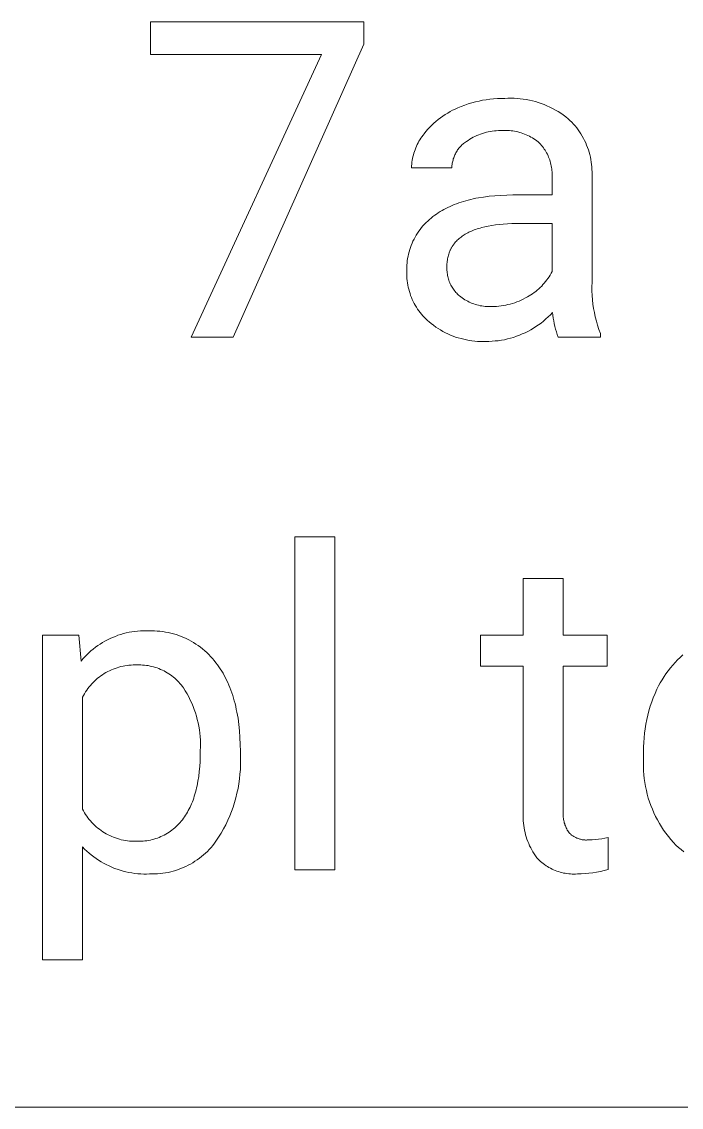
# Model space of a CAD drawing. Header units: millimetres. Extents: x -1246 to 2331, y -493 to 2006.
# Drawn here: x 1430.4 to 1501.2, y -292.9 to -176.3 of the extents above; entities that cross this region are included whole.
import ezdxf

# ---------------------------------------------------------------- set-up
doc = ezdxf.new("R2010")
doc.units = ezdxf.units.MM
doc.header["$MEASUREMENT"] = 0
doc.layers.add('Domyślny', color=7, linetype='Continuous', true_color=0x000000)

msp = doc.modelspace()

# ---------------------------------------------------------------- linework, layer by layer
at = {"layer": 'Domyślny', "color": 18, "lineweight": 15, "true_color": 0x000000}
for p, q in [((1444.23, -179.85), (1444.23, -176.31)), ((1444.23, -176.31), (1467.13, -176.31)), ((1467.13, -176.31), (1467.13, -178.73)), ((1467.13, -178.73), (1453.1, -210.19)), ((1462.57, -179.85), (1444.23, -179.85)), ((1448.58, -210.19), (1462.57, -179.85)), ((1477.59, -185.42), (1477.96, -185.28)), ((1477.96, -185.28), (1478.34, -185.15)), ((1478.34, -185.15), (1478.72, -185.03)), ((1478.72, -185.03), (1479.1, -184.93)), ((1479.1, -184.93), (1479.49, -184.83)), ((1479.49, -184.83), (1479.88, -184.75)), ((1479.88, -184.75), (1480.27, -184.69)), ((1480.27, -184.69), (1480.66, -184.63)), ((1480.66, -184.63), (1481.06, -184.59)), ((1481.06, -184.59), (1481.46, -184.56)), ((1481.46, -184.56), (1481.85, -184.55)), ((1481.85, -184.55), (1482.25, -184.55)), ((1482.25, -184.55), (1482.58, -184.53)), ((1482.58, -184.53), (1482.92, -184.53)), ((1482.92, -184.53), (1483.25, -184.54)), ((1483.25, -184.54), (1483.58, -184.56)), ((1483.58, -184.56), (1483.91, -184.59)), ((1483.91, -184.59), (1484.24, -184.63)), ((1484.24, -184.63), (1484.57, -184.68)), ((1484.57, -184.68), (1484.9, -184.74)), ((1484.9, -184.74), (1485.22, -184.82)), ((1485.22, -184.82), (1485.54, -184.9)), ((1485.54, -184.9), (1485.86, -185)), ((1485.86, -185), (1486.18, -185.11)), ((1486.18, -185.11), (1486.49, -185.22)), ((1486.49, -185.22), (1486.79, -185.35)), ((1486.79, -185.35), (1487.1, -185.49)), ((1475.36, -186.63), (1475.61, -186.45)), ((1475.61, -186.45), (1475.86, -186.28)), ((1475.86, -186.28), (1476.13, -186.12)), ((1476.13, -186.12), (1476.39, -185.97)), ((1476.39, -185.97), (1476.66, -185.83)), ((1476.66, -185.83), (1476.94, -185.7)), ((1476.94, -185.7), (1477.22, -185.57)), ((1477.22, -185.57), (1477.59, -185.42)), ((1487.1, -185.49), (1487.4, -185.64)), ((1487.4, -185.64), (1487.69, -185.8)), ((1487.69, -185.8), (1487.98, -185.96)), ((1487.98, -185.96), (1488.26, -186.14)), ((1488.26, -186.14), (1488.53, -186.33)), ((1488.53, -186.33), (1488.8, -186.52)), ((1488.8, -186.52), (1489.06, -186.73)), ((1474, -187.87), (1474.2, -187.65)), ((1474.2, -187.65), (1474.42, -187.43)), ((1474.42, -187.43), (1474.64, -187.22)), ((1474.64, -187.22), (1474.87, -187.02)), ((1474.87, -187.02), (1475.11, -186.82)), ((1475.11, -186.82), (1475.36, -186.63)), ((1489.06, -186.73), (1489.26, -186.91)), ((1489.26, -186.91), (1489.45, -187.1)), ((1489.45, -187.1), (1489.63, -187.3)), ((1489.63, -187.3), (1489.81, -187.5)), ((1489.81, -187.5), (1489.98, -187.71)), ((1473.14, -188.99), (1473.25, -188.82)), ((1473.25, -188.82), (1473.36, -188.66)), ((1473.36, -188.66), (1473.48, -188.5)), ((1473.48, -188.5), (1473.6, -188.35)), ((1473.6, -188.35), (1473.79, -188.11)), ((1473.79, -188.11), (1474, -187.87)), ((1478.68, -188.83), (1478.49, -188.94)), ((1478.87, -188.73), (1478.68, -188.83)), ((1479.06, -188.63), (1478.87, -188.73)), ((1479.26, -188.54), (1479.06, -188.63)), ((1479.46, -188.46), (1479.26, -188.54)), ((1479.66, -188.38), (1479.46, -188.46)), ((1479.87, -188.31), (1479.66, -188.38)), ((1480.07, -188.25), (1479.87, -188.31)), ((1480.28, -188.19), (1480.07, -188.25)), ((1480.49, -188.15), (1480.28, -188.19)), ((1480.71, -188.1), (1480.49, -188.15)), ((1480.92, -188.07), (1480.71, -188.1)), ((1481.14, -188.05), (1480.92, -188.07)), ((1481.35, -188.03), (1481.14, -188.05)), ((1481.57, -188.01), (1481.35, -188.03)), ((1481.78, -188.01), (1481.57, -188.01)), ((1482, -188.01), (1481.78, -188.01)), ((1482.19, -188), (1482, -188.01)), ((1482.37, -188), (1482.19, -188)), ((1482.56, -188), (1482.37, -188)), ((1482.75, -188.01), (1482.56, -188)), ((1482.94, -188.03), (1482.75, -188.01)), ((1483.12, -188.05), (1482.94, -188.03)), ((1483.31, -188.08), (1483.12, -188.05)), ((1483.49, -188.11), (1483.31, -188.08)), ((1483.67, -188.15), (1483.49, -188.11)), ((1483.86, -188.2), (1483.67, -188.15)), ((1484.03, -188.25), (1483.86, -188.2)), ((1484.21, -188.31), (1484.03, -188.25)), ((1484.39, -188.38), (1484.21, -188.31)), ((1484.56, -188.45), (1484.39, -188.38)), ((1484.73, -188.53), (1484.56, -188.45)), ((1484.9, -188.61), (1484.73, -188.53)), ((1485.06, -188.7), (1484.9, -188.61)), ((1485.23, -188.79), (1485.06, -188.7)), ((1485.38, -188.89), (1485.23, -188.79)), ((1489.98, -187.71), (1490.14, -187.93)), ((1490.14, -187.93), (1490.29, -188.15)), ((1490.29, -188.15), (1490.44, -188.37)), ((1490.44, -188.37), (1490.58, -188.6)), ((1490.58, -188.6), (1490.71, -188.84)), ((1490.71, -188.84), (1490.83, -189.08)), ((1472.62, -190.06), (1472.69, -189.87)), ((1472.69, -189.87), (1472.77, -189.69)), ((1472.77, -189.69), (1472.85, -189.51)), ((1472.85, -189.51), (1472.94, -189.33)), ((1472.94, -189.33), (1473.04, -189.16)), ((1473.04, -189.16), (1473.14, -188.99)), ((1477.26, -189.99), (1477.19, -190.09)), ((1477.34, -189.9), (1477.26, -189.99)), ((1477.41, -189.81), (1477.34, -189.9)), ((1477.49, -189.72), (1477.41, -189.81)), ((1477.58, -189.63), (1477.49, -189.72)), ((1477.66, -189.55), (1477.58, -189.63)), ((1477.75, -189.47), (1477.66, -189.55)), ((1477.84, -189.39), (1477.75, -189.47)), ((1477.93, -189.32), (1477.84, -189.39)), ((1478.03, -189.25), (1477.93, -189.32)), ((1478.13, -189.18), (1478.03, -189.25)), ((1478.31, -189.06), (1478.13, -189.18)), ((1478.49, -188.94), (1478.31, -189.06)), ((1485.54, -189), (1485.38, -188.89)), ((1485.69, -189.11), (1485.54, -189)), ((1485.84, -189.23), (1485.69, -189.11)), ((1485.98, -189.35), (1485.84, -189.23)), ((1486.09, -189.47), (1485.98, -189.35)), ((1486.2, -189.59), (1486.09, -189.47)), ((1486.3, -189.72), (1486.2, -189.59)), ((1486.4, -189.85), (1486.3, -189.72)), ((1486.5, -189.99), (1486.4, -189.85)), ((1486.59, -190.12), (1486.5, -189.99)), ((1490.83, -189.08), (1490.95, -189.32)), ((1490.95, -189.32), (1491.05, -189.57)), ((1491.05, -189.57), (1491.15, -189.82)), ((1491.15, -189.82), (1491.24, -190.07)), ((1472.31, -191.2), (1472.35, -191.01)), ((1472.35, -191.01), (1472.39, -190.81)), ((1472.39, -190.81), (1472.44, -190.62)), ((1472.44, -190.62), (1472.49, -190.43)), ((1472.49, -190.43), (1472.55, -190.24)), ((1472.55, -190.24), (1472.62, -190.06)), ((1476.7, -191.17), (1476.67, -191.28)), ((1476.73, -191.05), (1476.7, -191.17)), ((1476.77, -190.94), (1476.73, -191.05)), ((1476.81, -190.83), (1476.77, -190.94)), ((1476.85, -190.72), (1476.81, -190.83)), ((1476.9, -190.61), (1476.85, -190.72)), ((1476.95, -190.5), (1476.9, -190.61)), ((1477.01, -190.39), (1476.95, -190.5)), ((1477.07, -190.29), (1477.01, -190.39)), ((1477.13, -190.19), (1477.07, -190.29)), ((1477.19, -190.09), (1477.13, -190.19)), ((1486.67, -190.26), (1486.59, -190.12)), ((1486.75, -190.41), (1486.67, -190.26)), ((1486.83, -190.55), (1486.75, -190.41)), ((1486.9, -190.7), (1486.83, -190.55)), ((1486.97, -190.85), (1486.9, -190.7)), ((1487.03, -191.01), (1486.97, -190.85)), ((1487.08, -191.16), (1487.03, -191.01)), ((1487.13, -191.32), (1487.08, -191.16)), ((1491.24, -190.07), (1491.32, -190.33)), ((1491.32, -190.33), (1491.39, -190.59)), ((1491.39, -190.59), (1491.45, -190.85)), ((1491.45, -190.85), (1491.5, -191.11)), ((1491.5, -191.11), (1491.54, -191.38)), ((1472.24, -191.99), (1472.25, -191.79)), ((1476.58, -191.99), (1472.24, -191.99)), ((1472.25, -191.79), (1472.27, -191.6)), ((1472.27, -191.6), (1472.29, -191.4)), ((1472.29, -191.4), (1472.31, -191.2)), ((1476.59, -191.75), (1476.58, -191.87)), ((1476.58, -191.87), (1476.58, -191.99)), ((1476.61, -191.64), (1476.59, -191.75)), ((1476.62, -191.52), (1476.61, -191.64)), ((1476.64, -191.4), (1476.62, -191.52)), ((1476.67, -191.28), (1476.64, -191.4)), ((1487.17, -191.48), (1487.13, -191.32)), ((1487.21, -191.64), (1487.17, -191.48)), ((1487.25, -191.8), (1487.21, -191.64)), ((1487.27, -191.96), (1487.25, -191.8)), ((1487.3, -192.12), (1487.27, -191.96)), ((1487.31, -192.29), (1487.3, -192.12)), ((1487.33, -192.45), (1487.31, -192.29)), ((1491.54, -191.38), (1491.58, -191.65)), ((1491.58, -191.65), (1491.6, -191.91)), ((1491.6, -191.91), (1491.62, -192.18)), ((1491.62, -192.18), (1491.63, -192.45)), ((1487.33, -192.62), (1487.33, -192.45)), ((1487.33, -192.78), (1487.33, -192.62)), ((1487.33, -192.95), (1487.33, -192.78)), ((1487.33, -194.92), (1487.33, -192.95)), ((1491.63, -192.45), (1491.63, -192.72)), ((1491.63, -192.72), (1491.63, -204.3)), ((1477.08, -195.86), (1477.32, -195.77)), ((1477.32, -195.77), (1477.56, -195.69)), ((1477.56, -195.69), (1477.81, -195.61)), ((1477.81, -195.61), (1478.07, -195.54)), ((1478.07, -195.54), (1478.33, -195.47)), ((1478.33, -195.47), (1478.6, -195.4)), ((1478.6, -195.4), (1478.86, -195.34)), ((1478.86, -195.34), (1479.14, -195.28)), ((1479.14, -195.28), (1479.42, -195.23)), ((1479.42, -195.23), (1479.99, -195.14)), ((1479.99, -195.14), (1480.58, -195.06)), ((1480.58, -195.06), (1481.19, -195)), ((1481.19, -195), (1481.82, -194.96)), ((1481.82, -194.96), (1482.47, -194.93)), ((1482.47, -194.93), (1483.13, -194.92)), ((1483.13, -194.92), (1487.33, -194.92)), ((1474.73, -197.1), (1474.92, -196.97)), ((1474.92, -196.97), (1475.12, -196.84)), ((1475.12, -196.84), (1475.32, -196.71)), ((1475.32, -196.71), (1475.52, -196.59)), ((1475.52, -196.59), (1475.73, -196.47)), ((1475.73, -196.47), (1475.94, -196.36)), ((1475.94, -196.36), (1476.16, -196.25)), ((1476.16, -196.25), (1476.38, -196.15)), ((1476.38, -196.15), (1476.61, -196.05)), ((1476.61, -196.05), (1476.84, -195.95)), ((1476.84, -195.95), (1477.08, -195.86)), ((1473.47, -198.25), (1473.63, -198.06)), ((1473.63, -198.06), (1473.8, -197.89)), ((1473.8, -197.89), (1473.98, -197.72)), ((1473.98, -197.72), (1474.16, -197.56)), ((1474.16, -197.56), (1474.34, -197.4)), ((1474.34, -197.4), (1474.54, -197.25)), ((1474.54, -197.25), (1474.73, -197.1)), ((1481.26, -198.13), (1480.87, -198.19)), ((1481.67, -198.08), (1481.26, -198.13)), ((1482.1, -198.04), (1481.67, -198.08)), ((1482.54, -198.01), (1482.1, -198.04)), ((1483, -197.99), (1482.54, -198.01)), ((1483.47, -197.98), (1483, -197.99)), ((1483.95, -197.97), (1483.47, -197.98)), ((1487.33, -197.97), (1483.95, -197.97)), ((1487.33, -203.14), (1487.33, -197.97)), ((1472.63, -199.44), (1472.75, -199.23)), ((1472.75, -199.23), (1472.88, -199.03)), ((1472.88, -199.03), (1473.02, -198.82)), ((1473.02, -198.82), (1473.16, -198.63)), ((1473.16, -198.63), (1473.31, -198.43)), ((1473.31, -198.43), (1473.47, -198.25)), ((1477.67, -199.35), (1477.56, -199.44)), ((1477.78, -199.28), (1477.67, -199.35)), ((1477.9, -199.2), (1477.78, -199.28)), ((1478.02, -199.13), (1477.9, -199.2)), ((1478.15, -199.06), (1478.02, -199.13)), ((1478.28, -198.99), (1478.15, -199.06)), ((1478.41, -198.92), (1478.28, -198.99)), ((1478.55, -198.86), (1478.41, -198.92)), ((1478.69, -198.79), (1478.55, -198.86)), ((1478.83, -198.73), (1478.69, -198.79)), ((1478.98, -198.68), (1478.83, -198.73)), ((1479.13, -198.62), (1478.98, -198.68)), ((1479.29, -198.57), (1479.13, -198.62)), ((1479.45, -198.52), (1479.29, -198.57)), ((1479.61, -198.47), (1479.45, -198.52)), ((1479.78, -198.42), (1479.61, -198.47)), ((1480.13, -198.34), (1479.78, -198.42)), ((1480.49, -198.26), (1480.13, -198.34)), ((1480.87, -198.19), (1480.49, -198.26)), ((1472.12, -200.56), (1472.21, -200.33)), ((1472.21, -200.33), (1472.3, -200.1)), ((1472.3, -200.1), (1472.4, -199.88)), ((1472.4, -199.88), (1472.51, -199.66)), ((1472.51, -199.66), (1472.63, -199.44)), ((1476.57, -200.52), (1476.54, -200.58)), ((1476.6, -200.47), (1476.57, -200.52)), ((1476.64, -200.41), (1476.6, -200.47)), ((1476.67, -200.36), (1476.64, -200.41)), ((1476.7, -200.31), (1476.67, -200.36)), ((1476.74, -200.26), (1476.7, -200.31)), ((1476.78, -200.21), (1476.74, -200.26)), ((1476.82, -200.16), (1476.78, -200.21)), ((1476.86, -200.11), (1476.82, -200.16)), ((1476.9, -200.06), (1476.86, -200.11)), ((1476.98, -199.96), (1476.9, -200.06)), ((1477.06, -199.87), (1476.98, -199.96)), ((1477.16, -199.78), (1477.06, -199.87)), ((1477.25, -199.69), (1477.16, -199.78)), ((1477.35, -199.6), (1477.25, -199.69)), ((1477.45, -199.52), (1477.35, -199.6)), ((1477.56, -199.44), (1477.45, -199.52)), ((1471.82, -201.74), (1471.87, -201.5)), ((1471.87, -201.5), (1471.92, -201.26)), ((1471.92, -201.26), (1471.98, -201.02)), ((1471.98, -201.02), (1472.05, -200.79)), ((1472.05, -200.79), (1472.12, -200.56)), ((1476.14, -201.65), (1476.11, -201.78)), ((1476.17, -201.52), (1476.14, -201.65)), ((1476.2, -201.39), (1476.17, -201.52)), ((1476.24, -201.27), (1476.2, -201.39)), ((1476.28, -201.15), (1476.24, -201.27)), ((1476.32, -201.03), (1476.28, -201.15)), ((1476.35, -200.97), (1476.32, -201.03)), ((1476.37, -200.91), (1476.35, -200.97)), ((1476.4, -200.85), (1476.37, -200.91)), ((1476.42, -200.8), (1476.4, -200.85)), ((1476.45, -200.74), (1476.42, -200.8)), ((1476.48, -200.69), (1476.45, -200.74)), ((1476.51, -200.63), (1476.48, -200.69)), ((1476.54, -200.58), (1476.51, -200.63)), ((1471.73, -202.71), (1471.74, -202.47)), ((1471.73, -202.96), (1471.73, -202.71)), ((1471.74, -202.47), (1471.76, -202.22)), ((1471.76, -202.22), (1471.79, -201.98)), ((1471.79, -201.98), (1471.82, -201.74)), ((1476.05, -202.46), (1476.04, -202.61)), ((1476.04, -202.61), (1476.04, -202.74)), ((1476.04, -202.74), (1476.04, -202.88)), ((1476.06, -202.18), (1476.05, -202.32)), ((1476.05, -202.32), (1476.05, -202.46)), ((1476.08, -202.04), (1476.06, -202.18)), ((1476.09, -201.91), (1476.08, -202.04)), ((1476.11, -201.78), (1476.09, -201.91)), ((1471.73, -203.2), (1471.73, -202.96)), ((1471.73, -203.43), (1471.73, -203.2)), ((1471.74, -203.67), (1471.73, -203.43)), ((1471.75, -203.9), (1471.74, -203.67)), ((1471.78, -204.13), (1471.75, -203.9)), ((1476.04, -202.88), (1476.05, -203.02)), ((1476.05, -203.02), (1476.06, -203.15)), ((1476.06, -203.15), (1476.07, -203.29)), ((1476.07, -203.29), (1476.09, -203.42)), ((1476.09, -203.42), (1476.11, -203.56)), ((1476.11, -203.56), (1476.14, -203.69)), ((1476.14, -203.69), (1476.18, -203.82)), ((1476.18, -203.82), (1476.21, -203.95)), ((1476.21, -203.95), (1476.26, -204.08)), ((1486.77, -204.05), (1486.89, -203.88)), ((1486.89, -203.88), (1487.01, -203.7)), ((1487.01, -203.7), (1487.12, -203.52)), ((1487.12, -203.52), (1487.23, -203.33)), ((1487.23, -203.33), (1487.33, -203.14)), ((1471.81, -204.36), (1471.78, -204.13)), ((1471.84, -204.59), (1471.81, -204.36)), ((1471.89, -204.82), (1471.84, -204.59)), ((1471.95, -205.05), (1471.89, -204.82)), ((1472.01, -205.27), (1471.95, -205.05)), ((1476.26, -204.08), (1476.3, -204.21)), ((1476.3, -204.21), (1476.35, -204.34)), ((1476.35, -204.34), (1476.41, -204.46)), ((1476.41, -204.46), (1476.47, -204.59)), ((1476.47, -204.59), (1476.53, -204.71)), ((1476.53, -204.71), (1476.6, -204.83)), ((1476.6, -204.83), (1476.68, -204.94)), ((1476.68, -204.94), (1476.75, -205.05)), ((1476.75, -205.05), (1476.83, -205.16)), ((1476.83, -205.16), (1476.92, -205.27)), ((1485.58, -205.27), (1485.75, -205.14)), ((1485.75, -205.14), (1485.91, -205)), ((1485.91, -205), (1486.07, -204.85)), ((1486.07, -204.85), (1486.22, -204.7)), ((1486.22, -204.7), (1486.36, -204.55)), ((1486.36, -204.55), (1486.5, -204.39)), ((1486.5, -204.39), (1486.64, -204.22)), ((1486.64, -204.22), (1486.77, -204.05)), ((1491.63, -204.3), (1491.62, -204.77)), ((1491.62, -204.77), (1491.62, -205.23)), ((1472.08, -205.5), (1472.01, -205.27)), ((1472.15, -205.72), (1472.08, -205.5)), ((1472.24, -205.93), (1472.15, -205.72)), ((1472.33, -206.15), (1472.24, -205.93)), ((1472.43, -206.36), (1472.33, -206.15)), ((1476.92, -205.27), (1477, -205.38)), ((1477, -205.38), (1477.1, -205.48)), ((1477.1, -205.48), (1477.19, -205.58)), ((1477.19, -205.58), (1477.29, -205.67)), ((1477.29, -205.67), (1477.39, -205.76)), ((1477.39, -205.76), (1477.53, -205.87)), ((1477.53, -205.87), (1477.67, -205.98)), ((1477.67, -205.98), (1477.82, -206.08)), ((1477.82, -206.08), (1477.97, -206.17)), ((1477.97, -206.17), (1478.13, -206.26)), ((1478.13, -206.26), (1478.28, -206.34)), ((1478.28, -206.34), (1478.44, -206.42)), ((1483.56, -206.41), (1483.8, -206.31)), ((1483.8, -206.31), (1484.03, -206.21)), ((1484.03, -206.21), (1484.25, -206.1)), ((1484.25, -206.1), (1484.47, -205.98)), ((1484.47, -205.98), (1484.69, -205.86)), ((1484.69, -205.86), (1484.88, -205.75)), ((1484.88, -205.75), (1485.06, -205.64)), ((1485.06, -205.64), (1485.24, -205.53)), ((1485.24, -205.53), (1485.41, -205.4)), ((1485.41, -205.4), (1485.58, -205.27)), ((1491.62, -205.23), (1491.64, -205.7)), ((1491.64, -205.7), (1491.68, -206.17)), ((1491.68, -206.17), (1491.73, -206.64)), ((1472.54, -206.57), (1472.43, -206.36)), ((1472.65, -206.77), (1472.54, -206.57)), ((1472.77, -206.97), (1472.65, -206.77)), ((1472.9, -207.17), (1472.77, -206.97)), ((1473.03, -207.36), (1472.9, -207.17)), ((1473.17, -207.54), (1473.03, -207.36)), ((1478.44, -206.42), (1478.6, -206.5)), ((1478.6, -206.5), (1478.77, -206.56)), ((1478.77, -206.56), (1478.93, -206.62)), ((1478.93, -206.62), (1479.1, -206.68)), ((1479.1, -206.68), (1479.27, -206.73)), ((1479.27, -206.73), (1479.45, -206.77)), ((1479.45, -206.77), (1479.62, -206.81)), ((1479.62, -206.81), (1479.79, -206.84)), ((1479.79, -206.84), (1479.97, -206.87)), ((1479.97, -206.87), (1480.15, -206.89)), ((1480.15, -206.89), (1480.32, -206.9)), ((1480.32, -206.9), (1480.5, -206.91)), ((1480.5, -206.91), (1480.68, -206.91)), ((1480.68, -206.91), (1480.86, -206.91)), ((1480.86, -206.91), (1481.11, -206.9)), ((1481.11, -206.9), (1481.36, -206.89)), ((1481.36, -206.89), (1481.61, -206.87)), ((1481.61, -206.87), (1481.86, -206.84)), ((1481.86, -206.84), (1482.11, -206.8)), ((1482.11, -206.8), (1482.36, -206.76)), ((1482.36, -206.76), (1482.6, -206.7)), ((1482.6, -206.7), (1482.85, -206.64)), ((1482.85, -206.64), (1483.09, -206.57)), ((1483.09, -206.57), (1483.33, -206.49)), ((1483.33, -206.49), (1483.56, -206.41)), ((1491.73, -206.64), (1491.8, -207.1)), ((1491.8, -207.1), (1491.88, -207.56)), ((1473.32, -207.72), (1473.17, -207.54)), ((1473.47, -207.9), (1473.32, -207.72)), ((1473.63, -208.07), (1473.47, -207.9)), ((1473.79, -208.24), (1473.63, -208.07)), ((1473.96, -208.4), (1473.79, -208.24)), ((1474.14, -208.55), (1473.96, -208.4)), ((1474.37, -208.74), (1474.14, -208.55)), ((1486.16, -208.67), (1485.89, -208.87)), ((1486.42, -208.46), (1486.16, -208.67)), ((1486.68, -208.24), (1486.42, -208.46)), ((1486.93, -208.02), (1486.68, -208.24)), ((1487.17, -207.78), (1486.93, -208.02)), ((1487.4, -207.54), (1487.17, -207.78)), ((1487.42, -207.84), (1487.4, -207.54)), ((1487.46, -208.14), (1487.42, -207.84)), ((1487.51, -208.44), (1487.46, -208.14)), ((1487.57, -208.74), (1487.51, -208.44)), ((1491.88, -207.56), (1491.98, -208.02)), ((1491.98, -208.02), (1492.09, -208.47)), ((1492.09, -208.47), (1492.22, -208.92)), ((1474.61, -208.92), (1474.37, -208.74)), ((1474.85, -209.1), (1474.61, -208.92)), ((1475.1, -209.26), (1474.85, -209.1)), ((1475.36, -209.42), (1475.1, -209.26)), ((1475.62, -209.57), (1475.36, -209.42)), ((1475.88, -209.71), (1475.62, -209.57)), ((1476.15, -209.84), (1475.88, -209.71)), ((1476.42, -209.96), (1476.15, -209.84)), ((1484.45, -209.72), (1484.14, -209.85)), ((1484.75, -209.57), (1484.45, -209.72)), ((1485.04, -209.41), (1484.75, -209.57)), ((1485.33, -209.24), (1485.04, -209.41)), ((1485.61, -209.06), (1485.33, -209.24)), ((1485.89, -208.87), (1485.61, -209.06)), ((1487.63, -209.03), (1487.57, -208.74)), ((1487.71, -209.32), (1487.63, -209.03)), ((1487.8, -209.61), (1487.71, -209.32)), ((1487.9, -209.9), (1487.8, -209.61)), ((1492.22, -208.92), (1492.36, -209.37)), ((1492.36, -209.37), (1492.52, -209.81)), ((1492.52, -209.81), (1492.52, -210.18)), ((1453.1, -210.19), (1448.58, -210.19)), ((1476.7, -210.07), (1476.42, -209.96)), ((1476.98, -210.18), (1476.7, -210.07)), ((1477.27, -210.27), (1476.98, -210.18)), ((1477.56, -210.35), (1477.27, -210.27)), ((1477.85, -210.42), (1477.56, -210.35)), ((1478.14, -210.49), (1477.85, -210.42)), ((1478.43, -210.54), (1478.14, -210.49)), ((1478.73, -210.58), (1478.43, -210.54)), ((1479.03, -210.62), (1478.73, -210.58)), ((1479.33, -210.64), (1479.03, -210.62)), ((1479.63, -210.65), (1479.33, -210.64)), ((1479.93, -210.65), (1479.63, -210.65)), ((1480.23, -210.65), (1479.93, -210.65)), ((1480.56, -210.64), (1480.23, -210.65)), ((1480.9, -210.63), (1480.56, -210.64)), ((1481.23, -210.6), (1480.9, -210.63)), ((1481.56, -210.57), (1481.23, -210.6)), ((1481.9, -210.52), (1481.56, -210.57)), ((1482.23, -210.46), (1481.9, -210.52)), ((1482.55, -210.38), (1482.23, -210.46)), ((1482.88, -210.3), (1482.55, -210.38)), ((1483.2, -210.21), (1482.88, -210.3)), ((1483.52, -210.1), (1483.2, -210.21)), ((1483.83, -209.98), (1483.52, -210.1)), ((1484.14, -209.85), (1483.83, -209.98)), ((1488, -210.18), (1487.9, -209.9)), ((1492.52, -210.18), (1488, -210.18)), ((1459.71, -267.38), (1459.71, -231.64)), ((1459.71, -231.64), (1464.01, -231.64)), ((1464.01, -231.64), (1464.01, -267.38)), ((1484.23, -242.2), (1484.23, -236.11)), ((1484.23, -236.11), (1488.53, -236.11)), ((1488.53, -236.11), (1488.53, -242.2)), ((1432.6, -277.06), (1432.6, -242.2)), ((1432.6, -242.2), (1436.53, -242.2)), ((1436.53, -242.2), (1436.75, -244.99)), ((1439.87, -242.56), (1440.15, -242.43)), ((1440.15, -242.43), (1440.44, -242.32)), ((1440.44, -242.32), (1440.72, -242.21)), ((1440.72, -242.21), (1441.02, -242.12)), ((1441.02, -242.12), (1441.31, -242.03)), ((1441.31, -242.03), (1441.61, -241.96)), ((1441.61, -241.96), (1441.91, -241.89)), ((1441.91, -241.89), (1442.21, -241.84)), ((1442.21, -241.84), (1442.52, -241.79)), ((1442.52, -241.79), (1442.82, -241.76)), ((1442.82, -241.76), (1443.13, -241.74)), ((1443.13, -241.74), (1443.43, -241.73)), ((1443.43, -241.73), (1443.74, -241.73)), ((1443.74, -241.73), (1444.05, -241.74)), ((1444.05, -241.74), (1444.34, -241.73)), ((1444.34, -241.73), (1444.64, -241.74)), ((1444.64, -241.74), (1444.93, -241.75)), ((1444.93, -241.75), (1445.23, -241.78)), ((1445.23, -241.78), (1445.52, -241.81)), ((1445.52, -241.81), (1445.82, -241.86)), ((1445.82, -241.86), (1446.11, -241.91)), ((1446.11, -241.91), (1446.39, -241.98)), ((1446.39, -241.98), (1446.68, -242.05)), ((1446.68, -242.05), (1446.96, -242.14)), ((1446.96, -242.14), (1447.24, -242.23)), ((1447.24, -242.23), (1447.52, -242.33)), ((1447.52, -242.33), (1447.79, -242.45)), ((1447.79, -242.45), (1448.06, -242.57)), ((1479.65, -245.53), (1479.65, -242.2)), ((1479.65, -242.2), (1484.23, -242.2)), ((1488.53, -242.2), (1493.24, -242.2)), ((1493.24, -242.2), (1493.24, -245.53)), ((1438.05, -243.69), (1438.29, -243.5)), ((1438.29, -243.5), (1438.54, -243.32)), ((1438.54, -243.32), (1438.8, -243.15)), ((1438.8, -243.15), (1439.06, -242.99)), ((1439.06, -242.99), (1439.32, -242.84)), ((1439.32, -242.84), (1439.59, -242.69)), ((1439.59, -242.69), (1439.87, -242.56)), ((1448.06, -242.57), (1448.33, -242.7)), ((1448.33, -242.7), (1448.59, -242.84)), ((1448.59, -242.84), (1448.84, -242.99)), ((1448.84, -242.99), (1449.09, -243.15)), ((1449.09, -243.15), (1449.34, -243.31)), ((1449.34, -243.31), (1449.58, -243.49)), ((1449.58, -243.49), (1449.81, -243.67)), ((1436.75, -244.99), (1436.94, -244.75)), ((1436.94, -244.75), (1437.15, -244.53)), ((1437.15, -244.53), (1437.36, -244.31)), ((1437.36, -244.31), (1437.59, -244.09)), ((1437.59, -244.09), (1437.81, -243.89)), ((1437.81, -243.89), (1438.05, -243.69)), ((1449.81, -243.67), (1450.03, -243.86)), ((1450.03, -243.86), (1450.25, -244.06)), ((1450.25, -244.06), (1450.47, -244.27)), ((1450.47, -244.27), (1450.67, -244.48)), ((1450.67, -244.48), (1450.87, -244.7)), ((1450.87, -244.7), (1451.06, -244.92)), ((1500.81, -244.85), (1501.09, -244.58)), ((1501.09, -244.58), (1501.38, -244.32)), ((1440.01, -245.92), (1439.81, -246.01)), ((1440.21, -245.84), (1440.01, -245.92)), ((1440.42, -245.76), (1440.21, -245.84)), ((1440.62, -245.69), (1440.42, -245.76)), ((1440.83, -245.63), (1440.62, -245.69)), ((1441.04, -245.57), (1440.83, -245.63)), ((1441.26, -245.52), (1441.04, -245.57)), ((1441.47, -245.48), (1441.26, -245.52)), ((1441.69, -245.45), (1441.47, -245.48)), ((1441.9, -245.42), (1441.69, -245.45)), ((1442.12, -245.4), (1441.9, -245.42)), ((1442.34, -245.39), (1442.12, -245.4)), ((1442.56, -245.39), (1442.34, -245.39)), ((1442.77, -245.39), (1442.56, -245.39)), ((1442.97, -245.39), (1442.77, -245.39)), ((1443.17, -245.39), (1442.97, -245.39)), ((1443.37, -245.4), (1443.17, -245.39)), ((1443.57, -245.42), (1443.37, -245.4)), ((1443.77, -245.44), (1443.57, -245.42)), ((1443.97, -245.47), (1443.77, -245.44)), ((1444.16, -245.51), (1443.97, -245.47)), ((1444.36, -245.55), (1444.16, -245.51)), ((1444.55, -245.6), (1444.36, -245.55)), ((1444.74, -245.66), (1444.55, -245.6)), ((1444.93, -245.72), (1444.74, -245.66)), ((1445.12, -245.79), (1444.93, -245.72)), ((1445.3, -245.87), (1445.12, -245.79)), ((1445.49, -245.95), (1445.3, -245.87)), ((1445.67, -246.04), (1445.49, -245.95)), ((1451.06, -244.92), (1451.24, -245.16)), ((1451.24, -245.16), (1451.4, -245.37)), ((1451.4, -245.37), (1451.56, -245.59)), ((1451.56, -245.59), (1451.71, -245.82)), ((1451.71, -245.82), (1451.86, -246.05)), ((1484.23, -245.53), (1479.65, -245.53)), ((1484.23, -261.14), (1484.23, -245.53)), ((1493.24, -245.53), (1488.53, -245.53)), ((1488.53, -245.53), (1488.53, -261.16)), ((1499.8, -246.02), (1500.04, -245.71)), ((1500.04, -245.71), (1500.29, -245.42)), ((1500.29, -245.42), (1500.54, -245.13)), ((1500.54, -245.13), (1500.81, -244.85)), ((1438.21, -247.12), (1438.05, -247.27)), ((1438.37, -246.97), (1438.21, -247.12)), ((1438.53, -246.83), (1438.37, -246.97)), ((1438.7, -246.69), (1438.53, -246.83)), ((1438.88, -246.56), (1438.7, -246.69)), ((1439.06, -246.44), (1438.88, -246.56)), ((1439.24, -246.32), (1439.06, -246.44)), ((1439.43, -246.21), (1439.24, -246.32)), ((1439.62, -246.11), (1439.43, -246.21)), ((1439.81, -246.01), (1439.62, -246.11)), ((1445.84, -246.14), (1445.67, -246.04)), ((1446.01, -246.24), (1445.84, -246.14)), ((1446.18, -246.34), (1446.01, -246.24)), ((1446.35, -246.45), (1446.18, -246.34)), ((1446.51, -246.57), (1446.35, -246.45)), ((1446.67, -246.7), (1446.51, -246.57)), ((1446.82, -246.82), (1446.67, -246.7)), ((1446.97, -246.96), (1446.82, -246.82)), ((1447.11, -247.1), (1446.97, -246.96)), ((1447.25, -247.24), (1447.11, -247.1)), ((1451.86, -246.05), (1452, -246.29)), ((1452, -246.29), (1452.14, -246.53)), ((1452.14, -246.53), (1452.27, -246.78)), ((1452.27, -246.78), (1452.39, -247.03)), ((1452.39, -247.03), (1452.51, -247.29)), ((1498.96, -247.31), (1499.15, -246.98)), ((1499.15, -246.98), (1499.36, -246.65)), ((1499.36, -246.65), (1499.57, -246.33)), ((1499.57, -246.33), (1499.8, -246.02)), ((1437.24, -248.29), (1437.12, -248.48)), ((1437.36, -248.11), (1437.24, -248.29)), ((1437.48, -247.93), (1437.36, -248.11)), ((1437.62, -247.76), (1437.48, -247.93)), ((1437.76, -247.59), (1437.62, -247.76)), ((1437.9, -247.43), (1437.76, -247.59)), ((1438.05, -247.27), (1437.9, -247.43)), ((1447.38, -247.39), (1447.25, -247.24)), ((1447.51, -247.54), (1447.38, -247.39)), ((1447.64, -247.7), (1447.51, -247.54)), ((1447.75, -247.86), (1447.64, -247.7)), ((1447.95, -248.17), (1447.75, -247.86)), ((1448.14, -248.5), (1447.95, -248.17)), ((1452.51, -247.29), (1452.63, -247.55)), ((1452.63, -247.55), (1452.74, -247.82)), ((1452.74, -247.82), (1452.84, -248.09)), ((1452.84, -248.09), (1452.94, -248.37)), ((1498.4, -248.45), (1498.6, -248)), ((1498.6, -248), (1498.77, -247.65)), ((1498.77, -247.65), (1498.96, -247.31)), ((1437.01, -248.67), (1436.91, -248.86)), ((1436.91, -248.86), (1436.91, -260.88)), ((1437.12, -248.48), (1437.01, -248.67)), ((1448.32, -248.82), (1448.14, -248.5)), ((1448.49, -249.16), (1448.32, -248.82)), ((1448.64, -249.49), (1448.49, -249.16)), ((1452.94, -248.37), (1453.04, -248.66)), ((1453.04, -248.66), (1453.13, -248.95)), ((1453.13, -248.95), (1453.21, -249.24)), ((1453.21, -249.24), (1453.29, -249.54)), ((1497.88, -249.83), (1498.04, -249.37)), ((1498.04, -249.37), (1498.21, -248.91)), ((1498.21, -248.91), (1498.4, -248.45)), ((1448.78, -249.84), (1448.64, -249.49)), ((1448.92, -250.19), (1448.78, -249.84)), ((1449.04, -250.54), (1448.92, -250.19)), ((1449.15, -250.89), (1449.04, -250.54)), ((1453.29, -249.54), (1453.36, -249.85)), ((1453.36, -249.85), (1453.43, -250.16)), ((1453.43, -250.16), (1453.5, -250.47)), ((1453.5, -250.47), (1453.56, -250.79)), ((1497.61, -250.78), (1497.74, -250.31)), ((1497.74, -250.31), (1497.88, -249.83)), ((1449.24, -251.25), (1449.15, -250.89)), ((1449.33, -251.62), (1449.24, -251.25)), ((1449.4, -251.98), (1449.33, -251.62)), ((1453.56, -250.79), (1453.61, -251.12)), ((1453.61, -251.12), (1453.7, -251.79)), ((1453.7, -251.79), (1453.77, -252.48)), ((1497.32, -252.24), (1497.4, -251.75)), ((1497.4, -251.75), (1497.5, -251.26)), ((1497.5, -251.26), (1497.61, -250.78)), ((1449.46, -252.35), (1449.4, -251.98)), ((1449.51, -252.72), (1449.46, -252.35)), ((1449.55, -253.09), (1449.51, -252.72)), ((1453.77, -252.48), (1453.82, -253.19)), ((1497.21, -253.22), (1497.26, -252.72)), ((1497.26, -252.72), (1497.32, -252.24)), ((1449.57, -253.46), (1449.55, -253.09)), ((1449.58, -253.83), (1449.57, -253.46)), ((1449.58, -254.21), (1449.58, -253.83)), ((1453.82, -253.19), (1453.85, -253.92)), ((1453.85, -253.92), (1453.86, -254.67)), ((1497.16, -254.2), (1497.18, -253.71)), ((1497.18, -253.71), (1497.21, -253.22)), ((1449.54, -255.75), (1449.56, -255.17)), ((1449.56, -254.58), (1449.58, -254.21)), ((1449.56, -255.17), (1449.56, -254.58)), ((1453.86, -254.67), (1453.86, -255.07)), ((1453.86, -255.07), (1453.88, -255.58)), ((1497.16, -254.69), (1497.16, -254.2)), ((1497.16, -255.48), (1497.16, -254.69)), ((1449.45, -256.85), (1449.5, -256.31)), ((1449.5, -256.31), (1449.54, -255.75)), ((1453.88, -256.1), (1453.86, -256.61)), ((1453.88, -255.58), (1453.88, -256.1)), ((1497.15, -255.91), (1497.16, -255.48)), ((1497.15, -256.33), (1497.15, -255.91)), ((1497.16, -256.76), (1497.15, -256.33)), ((1449.31, -257.87), (1449.39, -257.37)), ((1449.39, -257.37), (1449.45, -256.85)), ((1453.77, -257.64), (1453.7, -258.15)), ((1453.82, -257.13), (1453.77, -257.64)), ((1453.86, -256.61), (1453.82, -257.13)), ((1497.19, -257.18), (1497.16, -256.76)), ((1497.24, -257.6), (1497.19, -257.18)), ((1497.3, -258.03), (1497.24, -257.6)), ((1449.11, -258.82), (1449.16, -258.59)), ((1449.16, -258.59), (1449.22, -258.36)), ((1449.22, -258.36), (1449.26, -258.12)), ((1449.26, -258.12), (1449.31, -257.87)), ((1453.61, -258.66), (1453.5, -259.16)), ((1453.7, -258.15), (1453.61, -258.66)), ((1497.37, -258.45), (1497.3, -258.03)), ((1497.46, -258.86), (1497.37, -258.45)), ((1448.71, -260.1), (1448.78, -259.9)), ((1448.78, -259.9), (1448.85, -259.69)), ((1448.85, -259.69), (1448.92, -259.48)), ((1448.92, -259.48), (1448.99, -259.27)), ((1448.99, -259.27), (1449.05, -259.05)), ((1449.05, -259.05), (1449.11, -258.82)), ((1453.38, -259.66), (1453.24, -260.16)), ((1453.5, -259.16), (1453.38, -259.66)), ((1497.56, -259.28), (1497.46, -258.86)), ((1497.67, -259.69), (1497.56, -259.28)), ((1497.8, -260.09), (1497.67, -259.69)), ((1436.91, -260.88), (1437.02, -261.07)), ((1437.02, -261.07), (1437.13, -261.26)), ((1448.18, -261.21), (1448.27, -261.04)), ((1448.27, -261.04), (1448.37, -260.86)), ((1448.37, -260.86), (1448.46, -260.68)), ((1448.46, -260.68), (1448.54, -260.49)), ((1448.54, -260.49), (1448.63, -260.3)), ((1448.63, -260.3), (1448.71, -260.1)), ((1452.91, -261.13), (1452.72, -261.61)), ((1453.08, -260.65), (1452.91, -261.13)), ((1453.24, -260.16), (1453.08, -260.65)), ((1484.22, -261.4), (1484.23, -261.14)), ((1497.95, -260.49), (1497.8, -260.09)), ((1498.11, -260.89), (1497.95, -260.49)), ((1498.28, -261.28), (1498.11, -260.89)), ((1437.13, -261.26), (1437.24, -261.45)), ((1437.24, -261.45), (1437.36, -261.63)), ((1437.36, -261.63), (1437.49, -261.81)), ((1437.49, -261.81), (1437.63, -261.98)), ((1437.63, -261.98), (1437.77, -262.15)), ((1437.77, -262.15), (1437.91, -262.31)), ((1437.91, -262.31), (1438.07, -262.47)), ((1447.39, -262.32), (1447.51, -262.17)), ((1447.51, -262.17), (1447.64, -262.02)), ((1447.64, -262.02), (1447.75, -261.86)), ((1447.75, -261.86), (1447.86, -261.7)), ((1447.86, -261.7), (1447.97, -261.54)), ((1447.97, -261.54), (1448.08, -261.38)), ((1448.08, -261.38), (1448.18, -261.21)), ((1452.51, -262.08), (1452.29, -262.55)), ((1452.72, -261.61), (1452.51, -262.08)), ((1484.22, -261.65), (1484.22, -261.4)), ((1484.22, -261.9), (1484.22, -261.65)), ((1484.24, -262.15), (1484.22, -261.9)), ((1484.26, -262.4), (1484.24, -262.15)), ((1488.53, -261.28), (1488.52, -261.4)), ((1488.52, -261.4), (1488.53, -261.52)), ((1488.53, -261.16), (1488.53, -261.28)), ((1488.53, -261.52), (1488.53, -261.64)), ((1488.53, -261.64), (1488.54, -261.75)), ((1488.54, -261.75), (1488.56, -261.87)), ((1488.56, -261.87), (1488.57, -261.99)), ((1488.57, -261.99), (1488.6, -262.11)), ((1488.6, -262.11), (1488.62, -262.23)), ((1488.62, -262.23), (1488.65, -262.34)), ((1498.46, -261.66), (1498.28, -261.28)), ((1498.66, -262.04), (1498.46, -261.66)), ((1498.87, -262.41), (1498.66, -262.04)), ((1438.07, -262.47), (1438.22, -262.62)), ((1438.22, -262.62), (1438.39, -262.77)), ((1438.39, -262.77), (1438.55, -262.91)), ((1438.55, -262.91), (1438.72, -263.04)), ((1438.72, -263.04), (1438.9, -263.17)), ((1438.9, -263.17), (1439.08, -263.3)), ((1439.08, -263.3), (1439.27, -263.41)), ((1439.27, -263.41), (1439.46, -263.52)), ((1445.86, -263.57), (1446.03, -263.47)), ((1446.03, -263.47), (1446.2, -263.36)), ((1446.2, -263.36), (1446.36, -263.25)), ((1446.36, -263.25), (1446.52, -263.13)), ((1446.52, -263.13), (1446.68, -263.01)), ((1446.68, -263.01), (1446.83, -262.88)), ((1446.83, -262.88), (1446.97, -262.75)), ((1446.97, -262.75), (1447.12, -262.61)), ((1447.12, -262.61), (1447.25, -262.47)), ((1447.25, -262.47), (1447.39, -262.32)), ((1451.8, -263.45), (1451.53, -263.89)), ((1452.05, -263), (1451.8, -263.45)), ((1452.29, -262.55), (1452.05, -263)), ((1484.29, -262.65), (1484.26, -262.4)), ((1484.33, -262.9), (1484.29, -262.65)), ((1484.37, -263.14), (1484.33, -262.9)), ((1484.43, -263.39), (1484.37, -263.14)), ((1484.49, -263.63), (1484.43, -263.39)), ((1488.65, -262.34), (1488.69, -262.46)), ((1488.69, -262.46), (1488.72, -262.57)), ((1488.72, -262.57), (1488.77, -262.68)), ((1488.77, -262.68), (1488.81, -262.79)), ((1488.81, -262.79), (1488.86, -262.9)), ((1488.86, -262.9), (1488.92, -263.01)), ((1488.92, -263.01), (1488.97, -263.12)), ((1488.97, -263.12), (1489.03, -263.22)), ((1489.03, -263.22), (1489.1, -263.32)), ((1489.1, -263.32), (1489.17, -263.42)), ((1489.17, -263.42), (1489.23, -263.48)), ((1499.09, -262.77), (1498.87, -262.41)), ((1499.32, -263.13), (1499.09, -262.77)), ((1499.57, -263.47), (1499.32, -263.13)), ((1499.83, -263.81), (1499.57, -263.47)), ((1439.46, -263.52), (1439.65, -263.63)), ((1439.65, -263.63), (1439.85, -263.72)), ((1439.85, -263.72), (1440.05, -263.81)), ((1440.05, -263.81), (1440.25, -263.9)), ((1440.25, -263.9), (1440.45, -263.97)), ((1440.45, -263.97), (1440.66, -264.04)), ((1440.66, -264.04), (1440.87, -264.1)), ((1440.87, -264.1), (1441.08, -264.16)), ((1441.08, -264.16), (1441.3, -264.2)), ((1441.3, -264.2), (1441.51, -264.24)), ((1441.51, -264.24), (1441.73, -264.28)), ((1441.73, -264.28), (1441.95, -264.3)), ((1441.95, -264.3), (1442.17, -264.32)), ((1442.17, -264.32), (1442.38, -264.33)), ((1442.38, -264.33), (1442.6, -264.33)), ((1442.6, -264.33), (1442.82, -264.32)), ((1442.82, -264.32), (1443.02, -264.32)), ((1443.02, -264.32), (1443.22, -264.32)), ((1443.22, -264.32), (1443.42, -264.31)), ((1443.42, -264.31), (1443.61, -264.29)), ((1443.61, -264.29), (1443.81, -264.27)), ((1443.81, -264.27), (1444, -264.23)), ((1444, -264.23), (1444.2, -264.2)), ((1444.2, -264.2), (1444.39, -264.15)), ((1444.39, -264.15), (1444.58, -264.1)), ((1444.58, -264.1), (1444.77, -264.04)), ((1444.77, -264.04), (1444.96, -263.98)), ((1444.96, -263.98), (1445.14, -263.91)), ((1445.14, -263.91), (1445.33, -263.83)), ((1445.33, -263.83), (1445.51, -263.75)), ((1445.51, -263.75), (1445.68, -263.66)), ((1445.68, -263.66), (1445.86, -263.57)), ((1451.07, -264.55), (1450.9, -264.78)), ((1451.24, -264.32), (1451.07, -264.55)), ((1451.53, -263.89), (1451.24, -264.32)), ((1484.56, -263.87), (1484.49, -263.63)), ((1484.64, -264.11), (1484.56, -263.87)), ((1484.73, -264.35), (1484.64, -264.11)), ((1484.83, -264.58), (1484.73, -264.35)), ((1484.93, -264.81), (1484.83, -264.58)), ((1489.23, -263.48), (1489.3, -263.54)), ((1489.3, -263.54), (1489.36, -263.6)), ((1489.36, -263.6), (1489.44, -263.66)), ((1489.44, -263.66), (1489.51, -263.71)), ((1489.51, -263.71), (1489.58, -263.76)), ((1489.58, -263.76), (1489.66, -263.81)), ((1489.66, -263.81), (1489.74, -263.86)), ((1489.74, -263.86), (1489.81, -263.9)), ((1489.81, -263.9), (1489.9, -263.94)), ((1489.9, -263.94), (1489.98, -263.98)), ((1489.98, -263.98), (1490.06, -264.01)), ((1490.06, -264.01), (1490.14, -264.04)), ((1490.14, -264.04), (1490.23, -264.07)), ((1490.23, -264.07), (1490.32, -264.1)), ((1490.32, -264.1), (1490.4, -264.12)), ((1490.4, -264.12), (1490.49, -264.14)), ((1490.49, -264.14), (1490.58, -264.16)), ((1490.58, -264.16), (1490.67, -264.17)), ((1490.67, -264.17), (1490.76, -264.18)), ((1490.76, -264.18), (1490.85, -264.19)), ((1490.85, -264.19), (1490.94, -264.2)), ((1490.94, -264.2), (1491.03, -264.2)), ((1491.03, -264.2), (1491.12, -264.19)), ((1491.12, -264.19), (1491.21, -264.19)), ((1491.21, -264.19), (1491.3, -264.18)), ((1491.3, -264.18), (1491.64, -264.17)), ((1491.64, -264.17), (1491.99, -264.14)), ((1491.99, -264.14), (1492.33, -264.1)), ((1492.33, -264.1), (1492.67, -264.05)), ((1492.67, -264.05), (1493.01, -263.98)), ((1493.01, -263.98), (1493.35, -263.91)), ((1493.35, -263.91), (1493.35, -267.37)), ((1500.1, -264.14), (1499.83, -263.81)), ((1500.38, -264.46), (1500.1, -264.14)), ((1500.64, -264.73), (1500.38, -264.46)), ((1437.14, -265.16), (1436.91, -264.93)), ((1436.91, -264.93), (1436.91, -277.06)), ((1437.37, -265.38), (1437.14, -265.16)), ((1437.61, -265.6), (1437.37, -265.38)), ((1437.85, -265.8), (1437.61, -265.6)), ((1438.11, -266), (1437.85, -265.8)), ((1449.9, -265.79), (1449.68, -265.98)), ((1450.11, -265.6), (1449.9, -265.79)), ((1450.32, -265.41), (1450.11, -265.6)), ((1450.52, -265.2), (1450.32, -265.41)), ((1450.71, -264.99), (1450.52, -265.2)), ((1450.9, -264.78), (1450.71, -264.99)), ((1485.04, -265.03), (1484.93, -264.81)), ((1485.16, -265.26), (1485.04, -265.03)), ((1485.28, -265.47), (1485.16, -265.26)), ((1485.41, -265.69), (1485.28, -265.47)), ((1485.55, -265.9), (1485.41, -265.69)), ((1500.91, -264.98), (1500.64, -264.73)), ((1501.19, -265.23), (1500.91, -264.98)), ((1501.47, -265.46), (1501.19, -265.23)), ((1438.37, -266.19), (1438.11, -266)), ((1438.63, -266.36), (1438.37, -266.19)), ((1438.91, -266.53), (1438.63, -266.36)), ((1439.18, -266.69), (1438.91, -266.53)), ((1439.47, -266.84), (1439.18, -266.69)), ((1439.76, -266.98), (1439.47, -266.84)), ((1448.25, -266.91), (1447.99, -267.04)), ((1448.5, -266.77), (1448.25, -266.91)), ((1448.75, -266.63), (1448.5, -266.77)), ((1448.99, -266.48), (1448.75, -266.63)), ((1449.23, -266.32), (1448.99, -266.48)), ((1449.46, -266.15), (1449.23, -266.32)), ((1449.68, -265.98), (1449.46, -266.15)), ((1485.7, -266.1), (1485.55, -265.9)), ((1485.83, -266.24), (1485.7, -266.1)), ((1485.96, -266.37), (1485.83, -266.24)), ((1486.1, -266.49), (1485.96, -266.37)), ((1486.24, -266.61), (1486.1, -266.49)), ((1486.38, -266.73), (1486.24, -266.61)), ((1486.53, -266.84), (1486.38, -266.73)), ((1486.69, -266.95), (1486.53, -266.84)), ((1486.84, -267.05), (1486.69, -266.95)), ((1440.05, -267.12), (1439.76, -266.98)), ((1440.35, -267.24), (1440.05, -267.12)), ((1440.65, -267.34), (1440.35, -267.24)), ((1440.95, -267.44), (1440.65, -267.34)), ((1441.26, -267.53), (1440.95, -267.44)), ((1441.57, -267.61), (1441.26, -267.53)), ((1441.89, -267.68), (1441.57, -267.61)), ((1442.2, -267.73), (1441.89, -267.68)), ((1442.52, -267.78), (1442.2, -267.73)), ((1442.84, -267.81), (1442.52, -267.78)), ((1443.16, -267.83), (1442.84, -267.81)), ((1443.48, -267.85), (1443.16, -267.83)), ((1443.8, -267.85), (1443.48, -267.85)), ((1444.12, -267.84), (1443.8, -267.85)), ((1444.41, -267.84), (1444.12, -267.84)), ((1444.69, -267.84), (1444.41, -267.84)), ((1444.98, -267.82), (1444.69, -267.84)), ((1445.26, -267.8), (1444.98, -267.82)), ((1445.54, -267.76), (1445.26, -267.8)), ((1445.82, -267.72), (1445.54, -267.76)), ((1446.1, -267.67), (1445.82, -267.72)), ((1446.38, -267.6), (1446.1, -267.67)), ((1446.66, -267.53), (1446.38, -267.6)), ((1446.93, -267.45), (1446.66, -267.53)), ((1447.2, -267.36), (1446.93, -267.45)), ((1447.47, -267.26), (1447.2, -267.36)), ((1447.73, -267.15), (1447.47, -267.26)), ((1447.99, -267.04), (1447.73, -267.15)), ((1464.01, -267.38), (1459.71, -267.38)), ((1487, -267.14), (1486.84, -267.05)), ((1487.17, -267.23), (1487, -267.14)), ((1487.33, -267.32), (1487.17, -267.23)), ((1487.5, -267.39), (1487.33, -267.32)), ((1487.67, -267.47), (1487.5, -267.39)), ((1487.85, -267.53), (1487.67, -267.47)), ((1488.02, -267.59), (1487.85, -267.53)), ((1488.2, -267.65), (1488.02, -267.59)), ((1488.38, -267.7), (1488.2, -267.65)), ((1488.56, -267.74), (1488.38, -267.7)), ((1488.75, -267.77), (1488.56, -267.74)), ((1488.93, -267.8), (1488.75, -267.77)), ((1489.12, -267.82), (1488.93, -267.8)), ((1489.3, -267.84), (1489.12, -267.82)), ((1489.49, -267.85), (1489.3, -267.84)), ((1489.67, -267.85), (1489.49, -267.85)), ((1489.86, -267.85), (1489.67, -267.85)), ((1490.05, -267.84), (1489.86, -267.85)), ((1490.46, -267.83), (1490.05, -267.84)), ((1490.88, -267.8), (1490.46, -267.83)), ((1491.3, -267.77), (1490.88, -267.8)), ((1491.71, -267.71), (1491.3, -267.77)), ((1492.12, -267.65), (1491.71, -267.71)), ((1492.53, -267.57), (1492.12, -267.65)), ((1492.94, -267.48), (1492.53, -267.57)), ((1493.35, -267.37), (1492.94, -267.48)), ((1436.91, -277.06), (1432.6, -277.06)), ((979.01, -292.9), (2330.87, -292.9))]:
    msp.add_line(p, q, dxfattribs=at)

doc.saveas('drawing.dxf')
